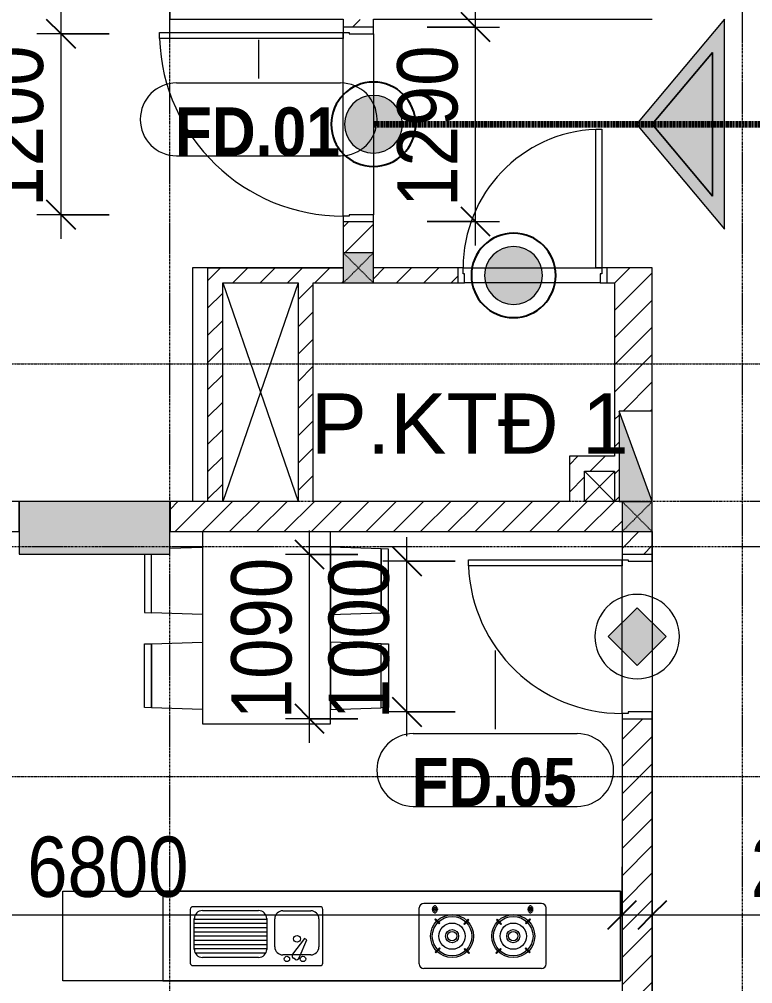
# Model space of a CAD drawing. Header units: millimetres. Extents: x 1591 to 239243, y -15958 to 82755.
# Drawn here: x 139851 to 144718, y 30637 to 37037 of the extents above; entities that cross this region are included whole.
import ezdxf

# ---------------------------------------------------------------- set-up
doc = ezdxf.new("R2010")
doc.units = ezdxf.units.MM
for name, pattern in [('1 NÉT CALL OUT', [6, 3, -3]), ('Dash 1_8_', [6.35, 3.175, -3.175]), ('Dash Dot 3_16_', [7.9375, 4.7625, -1.5875, 0, -1.5875]), ('Dash_2_', [6, 3, -3]), ('Grid Line', [22.225, 12.7, -3.175, 3.175, -3.175])]:
    doc.linetypes.add(name, pattern=pattern)
for name, color, linetype, lineweight in [('0-1', 250, 'Continuous', 5), ('0-2', 7, 'Continuous', 9), ('A-ANNO-DIMS', 211, 'Continuous', 9), ('A-ANNO-DIMS-160', 211, 'Continuous', 9), ('A-ANNO-NOTE', 131, 'Continuous', 9), ('A-ANNO-NOTE-1', 131, 'Continuous', 25), ('A-AREA', 32, 'Dash 1_8_', 9), ('A-AREA-IDEN', 2, 'Continuous', 9), ('A-DETL-3', 90, '1 NÉT CALL OUT', 100), ('A-DETL-GENF', 92, 'Continuous', 9), ('A-DETL-GENF-2', 10, 'Continuous', 9), ('A-DOOR-3', 10, 'Continuous', 9), ('A-DOOR-FRAM-1', 10, 'Continuous', 9), ('A-DOOR-IDEN', 31, 'Continuous', 9), ('A-FLOR', 192, 'Continuous', 9), ('A-FLOR-1', 7, 'Continuous', 9), ('A-FLOR-2', 9, 'Continuous', 9), ('A-WALL', 113, 'Continuous', 9), ('A-WALL-3', 113, 'Continuous', 18), ('A-WALL-PATT-2', 111, 'Continuous', 9), ('E-FIRE', 2, 'Continuous', 9), ('G-ANNO-SYMB-1', 111, 'Dash Dot 3_16_', 18), ('I-FURN', 30, 'Continuous', 9), ('I-FURN-1', 254, 'Continuous', 9), ('S-COLS', 52, 'Continuous', 9), ('S-COLS-1', 52, 'Continuous', 5), ('S-COLS-2', 250, 'Continuous', 18), ('S-COLS-6', 52, 'Continuous', 18), ('S-COLS-HDLN', 52, 'Dash_2_', 9), ('S-GRID-1', 1, 'Grid Line', 9)]:
    doc.layers.add(name, color=color, linetype=linetype, lineweight=lineweight)
doc.styles.add('Arial_9', font='arial_0.ttf', dxfattribs={"height": 400})
doc.styles.add('Arial_B_4', font='arialbd_0.ttf', dxfattribs={"width": 0.9, "height": 320})
doc.styles.add('UTM Avo', font='UTM Avo.ttf', dxfattribs={"width": 0.9, "height": 400})
doc.dimstyles.new('1_Dim_chi_tiet_2_5', dxfattribs={"dimscale": 304.8, "dimtxt": 399.720379, "dimasz": 0.629921, "dimexe": 0.524934, "dimexo": 0.0625, "dimgap": 0.052493, "dimtad": 1, "dimdec": 0, "dimrnd": 5, "dimzin": 0, "dimdsep": 46, "dimtxsty": 'UTM Avo', "dimblk1": 'OBLIQUE', "dimblk2": 'OBLIQUE', "dimsah": 1, "dimcen": 0.09, "dimdle": 0.524934, "dimazin": 0, "dimtfac": 1, "dimtdec": 4, "dimtix": 1, "dimtmove": 0, "dimatfit": 3, "dimfxl": 1.049869, "dimfxlon": 1, "dimtvp": 1, "dimtolj": 1, "dimtzin": 0, "dimarcsym": 2})
pattern_1 = [(45, (101998.83, 0), (-90.50967, 90.50967), [])]

# ---------------------------------------------------------------- blocks, each defined once
blk = doc.blocks.new('NCV_TKTC_KET CAU_rvt-1-TKCS_MB TẦNG 5')
at = {"layer": 'S-COLS-1'}
blk.add_hatch(color=256, dxfattribs=at).paths.add_polyline_path([(38383.2, 33486.9), (38852.6, 33486.9), (38852.6, 33836.9), (37852.6, 33836.9), (37852.6, 33486.9), (38052.6, 33486.9)])
at = {"layer": 'A-FLOR-1'}
for p, q in [((40002.6, 35387.4), (39002.6, 35387.4)), ((39002.6, 35387.4), (39002.6, 33836.9)), ((39102.6, 35387.4), (40002.6, 35387.4)), ((39702.6, 33837.3), (39202.6, 33837.3))]:
    blk.add_line(p, q, dxfattribs=at)
at = {"layer": 'S-COLS-2'}
for p, q in [((38852.6, 33836.9), (37852.6, 33836.9)), ((37852.6, 33836.9), (37852.6, 33486.9)), ((38852.6, 33486.9), (38852.6, 33836.9)), ((37852.6, 33486.9), (38852.6, 33486.9))]:
    blk.add_line(p, q, dxfattribs=at)
blk = doc.blocks.new('HE BEP A1 - HE BEP A 2-901225-TKCS_MB TẦNG 5')
at = {"layer": 'I-FURN'}
for p, q in [((0, 0), (662.4, 0)), ((0, -594.4), (0, 0)), ((662.4, 0), (662.4, -594.4)), ((662.4, 0), (662.4, -594.4)), ((3700, 0), (662.4, 0)), ((3700, -594.4), (3700, 0)), ((3700, -594.4), (3700, 0)), ((844.9, -120.7), (844.9, -476.9)), ((1706.9, -103.2), (862.4, -103.2)), ((1724.4, -476.9), (1724.4, -120.7)), ((2364, -483.2), (2364, -111.2)), ((3175.6, -81.2), (2394, -81.2)), ((2451.6, -118.3), (2484.1, -118.3)), ((2451.6, -122.3), (2451.6, -118.3)), ((2484.1, -122.3), (2451.6, -122.3)), ((2484.1, -118.3), (2484.1, -122.3)), ((3085.5, -118.3), (3085.5, -122.3)), ((3118, -118.3), (3085.5, -118.3)), ((3085.5, -122.3), (3118, -122.3)), ((3118, -122.3), (3118, -118.3)), ((3205.6, -483.2), (3205.6, -111.2)), ((871.5, -386.8), (871.5, -182.3)), ((871.5, -184.9), (1351.6, -184.9)), ((877.9, -156.9), (1345.2, -156.9)), ((924.9, -128.9), (1298.3, -128.9)), ((1351.6, -182.3), (1351.6, -386.8)), ((1405.6, -369.9), (1405.6, -183.2)), ((1459, -129.9), (1644.4, -129.9)), ((1697.8, -183.2), (1697.8, -369.9)), ((2471.8, -183.9), (2467.4, -188.3)), ((2467.4, -188.3), (2496.5, -217.4)), ((2500.9, -213), (2471.8, -183.9)), ((2689.3, -186.7), (2660.2, -215.8)), ((2664.6, -220.2), (2693.7, -191.1)), ((2693.7, -191.1), (2689.3, -186.7)), ((2875.9, -191.1), (2880.3, -186.7)), ((2905, -220.2), (2875.9, -191.1)), ((2880.3, -186.7), (2909.4, -215.8)), ((3068.7, -213), (3097.9, -183.9)), ((3102.3, -188.3), (3073.1, -217.4)), ((3097.9, -183.9), (3102.3, -188.3)), ((871.5, -212.9), (1351.6, -212.9)), ((871.5, -240.9), (1351.6, -240.9)), ((2496.5, -217.4), (2500.9, -213)), ((2660.2, -215.8), (2664.6, -220.2)), ((2909.4, -215.8), (2905, -220.2)), ((3073.1, -217.4), (3068.7, -213)), ((871.5, -268.9), (1351.6, -268.9)), ((871.5, -296.9), (1351.6, -296.9)), ((1602.7, -313.4), (1523.8, -418.4)), ((1618.1, -322.3), (1602.7, -313.4)), ((871.5, -324.9), (1351.6, -324.9)), ((871.5, -352.9), (1351.6, -352.9)), ((871.5, -380.9), (1351.6, -380.9)), ((1566.6, -443.1), (1618.1, -322.3)), ((2470.1, -405.9), (2499.2, -376.7)), ((2503.6, -381.1), (2474.5, -410.3)), ((2499.2, -376.7), (2503.6, -381.1)), ((2663, -383.9), (2667.3, -379.5)), ((2692.1, -413), (2663, -383.9)), ((2667.3, -379.5), (2696.5, -408.6)), ((2902.3, -379.5), (2873.2, -408.6)), ((2877.5, -413), (2906.7, -383.9)), ((2906.7, -383.9), (2902.3, -379.5)), ((3070.4, -376.7), (3066, -381.1)), ((3066, -381.1), (3095.1, -410.3)), ((3099.5, -405.9), (3070.4, -376.7)), ((876.4, -408.9), (1346.8, -408.9)), ((1298.3, -440.1), (924.9, -440.1)), ((1644.4, -423.2), (1459, -423.2)), ((1541.1, -452.3), (1528.6, -445.1)), ((2474.5, -410.3), (2470.1, -405.9)), ((2696.5, -408.6), (2692.1, -413)), ((2873.2, -408.6), (2877.5, -413)), ((3095.1, -410.3), (3099.5, -405.9)), ((862.4, -494.4), (1706.9, -494.4)), ((3175.6, -513.2), (2394, -513.2)), ((662.4, -594.4), (0, -594.4)), ((662.4, -594.4), (3700, -594.4))]:
    blk.add_line(p, q, dxfattribs=at)
for centre, radius in [((2581.9, -298.5), 142.6), ((2581.9, -298.5), 131.3), ((2987.7, -298.5), 142.6), ((2987.7, -298.5), 131.3), ((2581.9, -298.5), 87.2), ((2581.9, -298.5), 43.6), ((2987.7, -298.5), 87.2), ((2987.7, -298.5), 43.6), ((1552.8, -316.6), 22.2), ((2581.9, -298.5), 30.9), ((2987.7, -298.5), 30.9), ((1485.9, -449.9), 17.8), ((1592.6, -449.9), 17.8)]:
    blk.add_circle(centre, radius, dxfattribs=at)
for centre, radius, start, end in [((862.4, -120.7), 17.5, 90, 180), ((1706.9, -120.7), 17.5, 0, 90), ((2394, -111.2), 30, 90, 180), ((2485.1, -120.7), 33.5, 163.94189, 180), ((2485.1, -120.7), 33.5, 180, 196.05811), ((2476.6, -118.2), 24.7, 145.20397, 163.94189), ((2467.8, -120.3), 11.6, 9.71775, 170.28225), ((2467.8, -120.3), 11.6, 189.9102, 350.0898), ((2471.3, -114.5), 18.1, 120.79762, 145.20397), ((2467.9, -108.8), 11.5, 90, 120.79762), ((2467.9, -108.8), 11.5, 59.20238, 90), ((2464.5, -114.5), 18.1, 34.79603, 59.20238), ((2459.1, -118.2), 24.7, 16.05811, 34.79603), ((2450.6, -120.7), 33.5, 0, 16.05811), ((2450.6, -120.7), 33.5, 343.94189, 0), ((3119, -120.7), 33.5, 163.94189, 180), ((3119, -120.7), 33.5, 180, 196.05811), ((3110.5, -118.2), 24.7, 145.20397, 163.94189), ((3105.2, -114.5), 18.1, 120.79762, 145.20397), ((3101.8, -120.3), 11.6, 9.71775, 170.28225), ((3101.8, -120.3), 11.6, 189.9102, 350.0898), ((3101.8, -108.8), 11.5, 90, 120.79762), ((3101.8, -108.8), 11.5, 59.20238, 90), ((3098.4, -114.5), 18.1, 34.79603, 59.20238), ((3093, -118.2), 24.7, 16.05811, 34.79603), ((3084.5, -120.7), 33.5, 0, 16.05811), ((3084.5, -120.7), 33.5, 343.94189, 0), ((3175.6, -111.2), 30, 360, 90), ((924.9, -182.3), 53.3, 90, 180), ((1298.3, -182.3), 53.3, 0, 90), ((1459, -183.2), 53.3, 90, 180), ((1644.4, -183.2), 53.3, 0, 90), ((2476.6, -123.1), 24.7, 196.05811, 214.79603), ((2471.3, -126.9), 18.1, 214.79603, 239.20238), ((2467.9, -132.6), 11.5, 239.20238, 270), ((2467.9, -132.6), 11.5, 270, 300.79762), ((2464.5, -126.9), 18.1, 300.79762, 325.20397), ((2459.1, -123.1), 24.7, 325.20397, 343.94189), ((3110.5, -123.1), 24.7, 196.05811, 214.79603), ((3105.2, -126.9), 18.1, 214.79603, 239.20238), ((3101.8, -132.6), 11.5, 239.20238, 270), ((3101.8, -132.6), 11.5, 270, 300.79762), ((3098.4, -126.9), 18.1, 300.79762, 325.20397), ((3093, -123.1), 24.7, 325.20397, 343.94189), ((1459, -369.9), 53.3, 180, 270), ((1644.4, -369.9), 53.3, 270, 0), ((924.9, -386.8), 53.3, 180, 270), ((1298.3, -386.8), 53.3, 270, 0), ((1537.5, -429.7), 17.8, 140.53825, 240.0479), ((1549.9, -436.9), 17.8, 240.0479, 339.46209), ((862.4, -476.9), 17.5, 180, 270), ((1706.9, -476.9), 17.5, 270, 0), ((2394, -483.2), 30, 180, 270), ((3175.6, -483.2), 30, 270, 0)]:
    blk.add_arc(centre, radius, start, end, dxfattribs=at)
at = {"layer": 'I-FURN-1'}
for p, q in [((0, 0), (3700, 0)), ((0, -594.4), (0, 0)), ((3700, 0), (3700, -594.4)), ((3700, -594.4), (0, -594.4))]:
    blk.add_line(p, q, dxfattribs=at)
blk = doc.blocks.new('RES_BAN AN 1 - RES_BAN AN 1-V120-TKCS_MB TẦNG 5')
at = {"layer": 'I-FURN-1'}
for p, q in [((-425, 0), (-425, -1275)), ((425, -1275), (425, 0)), ((-640, -109.5), (-425, -102.3)), ((-425, -102.3), (-425, -549.7)), ((425, -102.3), (425, -549.7)), ((761.9, -113.5), (425, -102.3)), ((761.9, -538.5), (761.9, -113.5)), ((761.9, -113.5), (761.9, -538.5)), ((809.6, -115.1), (761.9, -113.5)), ((809.6, -536.9), (809.6, -115.1)), ((-809.6, -150), (-809.6, -536.9)), ((-761.9, -538.5), (-761.9, -150)), ((-761.9, -538.5), (-761.9, -150)), ((-809.6, -536.9), (-761.9, -538.5)), ((-425, -549.7), (-761.9, -538.5)), ((425, -549.7), (761.9, -538.5)), ((761.9, -538.5), (809.6, -536.9)), ((-809.6, -745.3), (-761.9, -743.8)), ((-809.6, -1167.2), (-809.6, -745.3)), ((-761.9, -743.8), (-425, -732.5)), ((-761.9, -1168.8), (-761.9, -743.8)), ((-761.9, -743.8), (-761.9, -1168.8)), ((-425, -732.5), (-425, -1180)), ((425, -732.5), (425, -1180)), ((761.9, -743.8), (425, -732.5)), ((761.9, -743.8), (809.6, -745.3)), ((761.9, -1168.8), (761.9, -743.8)), ((761.9, -1168.8), (761.9, -743.8)), ((809.6, -745.3), (809.6, -1167.2)), ((-761.9, -1168.8), (-809.6, -1167.2)), ((-425, -1180), (-761.9, -1168.8)), ((425, -1180), (761.9, -1168.8)), ((809.6, -1167.2), (761.9, -1168.8)), ((-425, -1275), (425, -1275))]:
    blk.add_line(p, q, dxfattribs=at)
blk = doc.blocks.new('NCV_TKTC_TANG 5_rvt-1-TKCS_MB TẦNG 5')
at = {"layer": 'A-FLOR-2'}
blk.add_line((41852.6, 32430.3), (41852.6, 33450.3), dxfattribs=at)
at = {"layer": 'I-FURN-1'}
for name, p in [('RES_BAN AN 1 - RES_BAN AN 1-V120-TKCS_MB TẦNG 5', (39492.6, 33636.9)), ('HE BEP A1 - HE BEP A 2-901225-TKCS_MB TẦNG 5', (38142.6, 31251.3))]:
    blk.add_blockref(name, p, dxfattribs=at)
blk = doc.blocks.new('G1_SOF - BO TRU - 200x200-V13-TKCS_MB TẦNG 5')
at = {"layer": 'S-COLS'}
blk.add_hatch(color=256, dxfattribs=at).paths.add_polyline_path([(99.9, -100), (100, -99.9), (99.9, 100), (-100, 100), (-100, -100)])
at = {"layer": 'S-COLS-6'}
for p, q in [((-100, 100), (-100, -100)), ((100, -100), (100, 100)), ((-100, -100), (100, -100))]:
    blk.add_line(p, q, dxfattribs=at)
at = {"layer": 'S-COLS-HDLN'}
for p, q in [((100, 100), (-100, -100)), ((-100, 100), (100, -100))]:
    blk.add_line(p, q, dxfattribs=at)
blk = doc.blocks.new('G1_SOF - BO TRU - 200x200-3055083-TKCS_MB TẦNG 5')
at = {"layer": 'S-COLS'}
blk.add_hatch(color=256, dxfattribs=at).paths.add_polyline_path([(100, -100), (100, 100), (-100, 100), (-100, -100), (8.4, -100)])
at = {"layer": 'S-COLS-6'}
for p, q in [((100, 100), (-100, 100)), ((-100, 100), (-100, -100)), ((100, -100), (100, 100)), ((-100, -100), (100, -100))]:
    blk.add_line(p, q, dxfattribs=at)
at = {"layer": 'S-COLS-HDLN'}
for p, q in [((100, 100), (-100, -100)), ((-100, 100), (100, -100))]:
    blk.add_line(p, q, dxfattribs=at)
blk = doc.blocks.new('FD_01 - FD_01-1200x2200mm-1787917-TKCS_MB TẦNG 5')
at = {"layer": 'A-DETL-GENF-2'}
for p, q in [((570, 100), (570, 1320)), ((570, 1320), (610, 1320)), ((610, 1320), (610, 100)), ((610, 100), (570, 100))]:
    blk.add_line(p, q, dxfattribs=at)
blk.add_arc((610, 100), 1220, 91.87889, 180, dxfattribs=at)
at = {"layer": 'A-DOOR-FRAM-1'}
for p, q in [((-610, 100), (-645, 100)), ((-645, 100), (-645, -100)), ((-610, 60), (-610, 100)), ((645, 100), (610, 100)), ((610, 100), (610, 60)), ((645, -100), (645, 100)), ((-600, 60), (-610, 60)), ((-600, -100), (-600, 60)), ((610, 60), (600, 60)), ((600, 60), (600, -100)), ((-645, -100), (-600, -100)), ((600, -100), (645, -100))]:
    blk.add_line(p, q, dxfattribs=at)
blk = doc.blocks.new('FD_05 - FD_05-1000x2200mm-835434-TKCS_MB TẦNG 5')
at = {"layer": 'A-DETL-GENF-2'}
for p, q in [((470, 100), (470, 1120)), ((470, 1120), (510, 1120)), ((510, 1120), (510, 100)), ((510, 100), (470, 100))]:
    blk.add_line(p, q, dxfattribs=at)
blk.add_arc((510, 100), 1020, 92.24747, 180, dxfattribs=at)
at = {"layer": 'A-DOOR-FRAM-1'}
for p, q in [((-510, 100), (-545, 100)), ((-545, 100), (-545, -100)), ((-510, 60), (-510, 100)), ((545, 100), (510, 100)), ((510, 100), (510, 60)), ((545, -100), (545, 100)), ((-500, 60), (-510, 60)), ((-500, -100), (-500, 60)), ((510, 60), (500, 60)), ((500, 60), (500, -100)), ((-545, -100), (-500, -100)), ((500, -100), (545, -100))]:
    blk.add_line(p, q, dxfattribs=at)
blk = doc.blocks.new('FD_02 - FD_03 - FD_03-KY THUAT-900x2200mm-801878-TKCS_MB TẦNG 5')
at = {"layer": 'A-DETL-GENF-2'}
for p, q in [((420, 50), (420, 970)), ((420, 970), (460, 970)), ((460, 970), (460, 50)), ((460, 50), (420, 50))]:
    blk.add_line(p, q, dxfattribs=at)
blk.add_arc((460, 50), 920, 92.49191, 180, dxfattribs=at)
at = {"layer": 'A-DOOR-FRAM-1'}
for p, q in [((-460, 50), (-495, 50)), ((-495, 50), (-495, -50)), ((-460, 10), (-460, 50)), ((-450, 10), (-460, 10)), ((-450, -50), (-450, 10)), ((460, 10), (450, 10)), ((450, 10), (450, -50)), ((495, 50), (460, 50)), ((460, 50), (460, 10)), ((495, -50), (495, 50)), ((-495, -50), (-450, -50)), ((450, -50), (495, -50))]:
    blk.add_line(p, q, dxfattribs=at)
blk = doc.blocks.new('40_HY_FIX_FS-FH_FHR_R19_Scale 1_300 - FH _ FHR-4760871-TKCS_MB TẦNG 5')
at = {"layer": 'E-FIRE'}
blk.add_hatch(color=256, dxfattribs=at).paths.add_polyline_path([(300, 119.9), (299.6, 119.9), (-300, -100), (300, -100), (300, -80.1)])
at = {"layer": 'A-DETL-GENF'}
for p, q in [((300, 120), (-300, -100)), ((-300, 120), (-300, -100)), ((300, 120), (-300, 120)), ((300, -100), (300, 120)), ((300, -100), (300, 120)), ((-300, -100), (300, -100)), ((-300, -100), (300, -100))]:
    blk.add_line(p, q, dxfattribs=at)
blk = doc.blocks.new('DIMBLOCK10-TKCS_MB TẦNG 5')
at = {"layer": 'A-ANNO-DIMS-160'}
for p, q in [((144051.4, 31413.8), (144051.4, 30933.8)), ((144051.4, 31093.8), (144051.4, 31413.8)), ((146451.4, 31413.8), (146451.4, 30933.8)), ((146451.4, 31093.8), (146451.4, 31413.8)), ((143891.4, 31093.8), (146611.4, 31093.8))]:
    blk.add_line(p, q, dxfattribs=at)
at = {"layer": 'A-ANNO-DIMS-160', "lineweight": 25}
for p, q in [((144051.4, 31093.8), (144147.4, 31189.8)), ((146451.4, 31093.8), (146547.4, 31189.8)), ((144051.4, 31093.8), (143955.4, 30997.8)), ((146451.4, 31093.8), (146355.4, 30997.8))]:
    blk.add_line(p, q, dxfattribs=at)
at = {"layer": 'A-ANNO-DIMS-160', "color": 0, "insert": (144703.6, 31613.4), "char_height": 400, "width": 1314.636, "attachment_point": 1, "line_spacing_factor": 1.110334, "style": 'UTM Avo'}
blk.add_mtext('2400', dxfattribs=at)
blk = doc.blocks.new('_Oblique')
at = {"color": 0, "linetype": 'ByBlock', "lineweight": -2}
blk.add_line((-0.5, -0.5), (0.5, 0.5), dxfattribs=at)
blk = doc.blocks.new('DIMBLOCK30-TKCS_MB TẦNG 5')
at = {"layer": 'A-ANNO-DIMS-160'}
for p, q in [((137051.4, 31413.8), (137051.4, 30933.8)), ((137051.4, 31093.8), (137051.4, 31413.8)), ((143851.4, 31413.8), (143851.4, 30933.8)), ((143851.4, 31093.8), (143851.4, 31413.8)), ((136891.4, 31093.8), (144011.4, 31093.8))]:
    blk.add_line(p, q, dxfattribs=at)
at = {"layer": 'A-ANNO-DIMS-160', "lineweight": 25}
for p, q in [((137051.4, 31093.8), (137147.4, 31189.8)), ((143851.4, 31093.8), (143947.4, 31189.8)), ((137051.4, 31093.8), (136955.4, 30997.8)), ((143851.4, 31093.8), (143755.4, 30997.8))]:
    blk.add_line(p, q, dxfattribs=at)
at = {"layer": 'A-ANNO-DIMS-160', "color": 0, "insert": (139903.6, 31613.4), "char_height": 400, "width": 1314.636, "attachment_point": 1, "line_spacing_factor": 1.110334, "style": 'UTM Avo'}
blk.add_mtext('6800', dxfattribs=at)
blk = doc.blocks.new('DIMBLOCK100-TKCS_MB TẦNG 5')
at = {"layer": 'A-ANNO-DIMS-160'}
for p, q in [((142878.8, 35535.3), (142878.8, 37145.3)), ((142558.8, 36985.3), (143038.8, 36985.3)), ((142878.8, 36985.3), (142558.8, 36985.3)), ((142558.8, 35695.3), (143038.8, 35695.3)), ((142878.8, 35695.3), (142558.8, 35695.3))]:
    blk.add_line(p, q, dxfattribs=at)
at = {"layer": 'A-ANNO-DIMS-160', "lineweight": 25}
for p, q in [((142878.8, 36985.3), (142782.8, 37081.3)), ((142878.8, 36985.3), (142974.8, 36889.3)), ((142878.8, 35695.3), (142782.8, 35791.3)), ((142878.8, 35695.3), (142974.8, 35599.3))]:
    blk.add_line(p, q, dxfattribs=at)
at = {"layer": 'A-ANNO-DIMS-160', "color": 0, "insert": (142359.2, 35792.5), "char_height": 400, "width": 1314.636, "attachment_point": 1, "rotation": 90, "line_spacing_factor": 1.110334, "style": 'UTM Avo'}
blk.add_mtext('1290', dxfattribs=at)
blk = doc.blocks.new('DIMBLOCK156-TKCS_MB TẦNG 5')
at = {"layer": 'A-ANNO-DIMS-160'}
for p, q in [((140128.6, 35580.3), (140128.6, 37100.3)), ((140448.6, 36940.3), (139968.6, 36940.3)), ((140128.6, 36940.3), (140448.6, 36940.3)), ((140448.6, 35740.3), (139968.6, 35740.3)), ((140128.6, 35740.3), (140448.6, 35740.3))]:
    blk.add_line(p, q, dxfattribs=at)
at = {"layer": 'A-ANNO-DIMS-160', "lineweight": 25}
for p, q in [((140128.6, 36940.3), (140032.6, 37036.3)), ((140128.6, 36940.3), (140224.6, 36844.3)), ((140128.6, 35740.3), (140032.6, 35836.3)), ((140128.6, 35740.3), (140224.6, 35644.3))]:
    blk.add_line(p, q, dxfattribs=at)
at = {"layer": 'A-ANNO-DIMS-160', "color": 0, "insert": (139609, 35792.5), "char_height": 400, "width": 1314.636, "attachment_point": 1, "rotation": 90, "line_spacing_factor": 1.110334, "style": 'UTM Avo'}
blk.add_mtext('1200', dxfattribs=at)
blk = doc.blocks.new('STN_Door Tag - STN_Door Tag-1788670-TKCS_MB TẦNG 5')
at = {"layer": 'A-DOOR-IDEN'}
for p, q in [((-3.37, 1.495), (3.431, 1.495)), ((-3.37, -1.524), (3.431, -1.524))]:
    blk.add_line(p, q, dxfattribs=at)
for centre, start, end in [((-3.37, -0.015), 90, 270), ((3.431, -0.015), 270, 90)]:
    blk.add_arc(centre, 1.509, start, end, dxfattribs=at)
blk = doc.blocks.new('DIMBLOCK221-TKCS_MB TẦNG 5')
at = {"layer": 'A-ANNO-DIMS-160'}
for p, q in [((141777, 32235.3), (141777, 33645.3)), ((142097, 33485.3), (141617, 33485.3)), ((141777, 33485.3), (142097, 33485.3)), ((142097, 32395.3), (141617, 32395.3)), ((141777, 32395.3), (142097, 32395.3))]:
    blk.add_line(p, q, dxfattribs=at)
at = {"layer": 'A-ANNO-DIMS-160', "lineweight": 25}
for p, q in [((141777, 33485.3), (141681, 33581.3)), ((141777, 33485.3), (141873, 33389.3)), ((141777, 32395.3), (141681, 32491.3)), ((141777, 32395.3), (141873, 32299.3))]:
    blk.add_line(p, q, dxfattribs=at)
at = {"layer": 'A-ANNO-DIMS-160', "color": 0, "insert": (141257.4, 32392.5), "char_height": 400, "width": 1314.636, "attachment_point": 1, "rotation": 90, "line_spacing_factor": 1.110334, "style": 'UTM Avo'}
blk.add_mtext('1090', dxfattribs=at)
blk = doc.blocks.new('DIMBLOCK222-TKCS_MB TẦNG 5')
at = {"layer": 'A-ANNO-DIMS-160'}
for p, q in [((142423.5, 32280.3), (142423.5, 33600.3)), ((142743.5, 33440.3), (142263.5, 33440.3)), ((142423.5, 33440.3), (142743.5, 33440.3)), ((142743.5, 32440.3), (142263.5, 32440.3)), ((142423.5, 32440.3), (142743.5, 32440.3))]:
    blk.add_line(p, q, dxfattribs=at)
at = {"layer": 'A-ANNO-DIMS-160', "lineweight": 25}
for p, q in [((142423.5, 33440.3), (142327.5, 33536.3)), ((142423.5, 33440.3), (142519.5, 33344.3)), ((142423.5, 32440.3), (142327.5, 32536.3)), ((142423.5, 32440.3), (142519.5, 32344.3))]:
    blk.add_line(p, q, dxfattribs=at)
at = {"layer": 'A-ANNO-DIMS-160', "color": 0, "insert": (141903.9, 32392.5), "char_height": 400, "width": 1314.636, "attachment_point": 1, "rotation": 90, "line_spacing_factor": 1.110334, "style": 'UTM Avo'}
blk.add_mtext('1000', dxfattribs=at)
blk = doc.blocks.new('HDNDCT_GHI CHÚ CỬA CHỐNG CHÁY EI30 - HDNDCT_GHI CHÚ CỬA CHỐNG CHÁY EI30-2461928-TKCS_MB TẦNG 5')
at = {"layer": 'A-ANNO-NOTE'}
blk.add_hatch(color=256, dxfattribs=at).paths.add_polyline_path([(-1.2, 0), (0, 1.2), (1.2, 0), (0, -1.2)])
for p, q in [((0, 1.2), (-1.2, 0)), ((1.2, 0), (0, 1.2)), ((-1.2, 0), (0, -1.2)), ((0, -1.2), (1.2, 0))]:
    blk.add_line(p, q, dxfattribs=at)
for start, end in [(360, 180), (180, 360)]:
    blk.add_arc((0, 0), 1.75, start, end, dxfattribs=at)
blk = doc.blocks.new('HDNDCT_GHI CHÚ CỬA CHỐNG CHÁY EI60 - HDNDCT_GHI CHÚ CỬA CHỐNG CHÁY EI60-1614697-TKCS_MB TẦNG 5')
at = {"layer": 'A-ANNO-NOTE'}
h = blk.add_hatch(color=256, dxfattribs=at)
edge = h.paths.add_edge_path()
edge.add_arc((0, 0), 1.2, 0, 180)
edge.add_arc((0, 0), 1.2, 180, 360)
for radius, start, end in [(1.75, 360, 180), (1.2, 360, 180), (1.2, 180, 360)]:
    blk.add_arc((0, 0), radius, start, end, dxfattribs=at)
at = {"layer": 'A-ANNO-NOTE-1'}
for start, end in [(360, 180), (180, 360)]:
    blk.add_arc((0, 0), 1.75, start, end, dxfattribs=at)
blk = doc.blocks.new('HDNDCT_MŨI TÊN THOÁT HIỂM - HDNDCT_MŨI TÊN THOÁT HIỂM-2437747-TKCS_MB TẦNG 5')
at = {"layer": 'A-ANNO-NOTE'}
h = blk.add_hatch(color=256, dxfattribs=at)
h.paths.add_polyline_path([(-3.153, 0), (0.5, 4.353), (0.5, -4.353)])
h.paths.add_polyline_path([(-2.5, 0), (0, -2.979), (0, 2.979)])
blk.add_hatch(color=256, dxfattribs=at).paths.add_polyline_path([(0, -2.979), (-2.5, 0), (0, 2.979)])
for p, q in [((0.5, 4.353), (-3.153, 0)), ((0.5, -4.353), (0.5, 4.353)), ((-2.5, 0), (0, 2.979)), ((0, 2.979), (-2.5, 0)), ((0, 2.979), (0, -2.979)), ((0, -2.979), (0, 2.979)), ((-3.153, 0), (0.5, -4.353)), ((0, -2.979), (-2.5, 0)), ((-2.5, 0), (0, -2.979))]:
    blk.add_line(p, q, dxfattribs=at)

msp = doc.modelspace()

# ---------------------------------------------------------------- hatches: boundary and pattern name
at = {"layer": 'A-WALL-PATT-2'}
h = msp.add_hatch(dxfattribs=at)
h.set_pattern_fill('FP_1', color=256, style=0, pattern_type=2)
h.set_pattern_definition(pattern_1)
h.paths.add_polyline_path([(142001.4, 35487.3), (142201.4, 35487.3), (142201.4, 35695.3), (142001.4, 35695.3), (142001.4, 35546.3)])
h.paths.add_polyline_path([(142201.4, 36985.3), (142201.4, 37036.9), (142001.4, 37035.3), (142001.4, 36985.3), (142041.4, 36985.3)])
h = msp.add_hatch(dxfattribs=at)
h.set_pattern_fill('FP_1', color=256, style=0, pattern_type=2)
h.set_pattern_definition(pattern_1)
h.paths.add_polyline_path([(141201.3, 33836.9), (141201.4, 33837.3), (141201.4, 35387.3), (141101.4, 35387.3), (141101.4, 33836.9)])
h = msp.add_hatch(dxfattribs=at)
h.set_pattern_fill('FP_1', color=256, style=0, pattern_type=2)
h.set_pattern_definition(pattern_1)
h.paths.add_polyline_path([(142327.3, 35287.3), (142761.5, 35287.3), (142761.5, 35387.3), (142201.4, 35387.3), (142201.4, 35287.3), (142307.1, 35287.3)])
h.paths.add_polyline_path([(143801.5, 35287.3), (143801.5, 35387.3), (143751.5, 35387.3), (143751.5, 35287.3)])
h.paths.add_polyline_path([(141701.4, 35287.3), (142001.4, 35287.3), (142001.2, 35387.3), (141201.4, 35387.3), (141201.4, 35287.3)])
h = msp.add_hatch(dxfattribs=at)
h.set_pattern_fill('FP_1', color=256, style=0, pattern_type=2)
h.set_pattern_definition(pattern_1)
h.paths.add_polyline_path([(143801.5, 33836.9), (143831.5, 33837.3), (143831.5, 34436.9), (144051.5, 34436.9), (144051.5, 35387.3), (143801.5, 35387.3), (143801.5, 33837.3)])
h = msp.add_hatch(dxfattribs=at)
h.set_pattern_fill('FP_1', color=256, style=0, pattern_type=2)
h.set_pattern_definition(pattern_1)
h.paths.add_polyline_path([(141705.8, 33836.9), (141801.4, 33837.3), (141801.4, 35287.3), (141701.4, 35287.3), (141701.7, 33836.9)])
h = msp.add_hatch(dxfattribs=at)
h.set_pattern_fill('FP_1', color=256, style=0, pattern_type=2)
h.set_pattern_definition(pattern_1)
h.paths.add_polyline_path([(143501.5, 33836.9), (143601.5, 33837.3), (143601.5, 34138.1), (143501.5, 34138.1), (143501.5, 33837.3)])
h = msp.add_hatch(dxfattribs=at)
h.set_pattern_fill('FP_1', color=256, style=0, pattern_type=2)
h.set_pattern_definition(pattern_1)
h.paths.add_polyline_path([(143606.1, 34038.1), (143801.5, 34038.1), (143801.5, 34138.1), (143601.5, 34138.1), (143601.5, 34038.1)])
h = msp.add_hatch(dxfattribs=at)
h.set_pattern_fill('FP_1', color=256, style=0, pattern_type=2)
h.set_pattern_definition(pattern_1)
h.paths.add_polyline_path([(143851.4, 33636.9), (143851.5, 33637.1), (143851.4, 33836.9), (140851.5, 33836.9), (140851.5, 33636.9), (143606.1, 33636.9)])
h = msp.add_hatch(dxfattribs=at)
h.set_pattern_fill('FP_1', color=256, style=0, pattern_type=2)
h.set_pattern_definition(pattern_1)
h.paths.add_polyline_path([(143851.4, 29586.9), (144051.4, 29586.9), (144051.4, 32395.3), (143851.4, 32395.3), (143851.4, 29639.5)])
h.paths.add_polyline_path([(143851.4, 33485.3), (144051.4, 33486.9), (144051.4, 33636.9), (143851.4, 33636.9), (143851.4, 33486.9)])

# ---------------------------------------------------------------- linework, layer by layer
at = {"layer": '0-2'}
for p, q in [((141701.4, 35287.3), (141201.4, 33837.3)), ((141201.4, 35287.3), (141701.4, 33837.3)), ((143601.5, 34038.1), (143801.5, 33838.1)), ((143801.5, 34037.2), (143601.5, 33837.3)), ((141701.4, 33837.3), (141201.4, 33837.3)), ((143801.5, 33837.3), (143601.5, 33837.3))]:
    msp.add_line(p, q, dxfattribs=at)
at = {"layer": 'A-AREA'}
msp.add_line((142001.4, 35730.3), (142001.4, 36950.3), dxfattribs=at)
at = {"layer": 'A-DETL-3'}
msp.add_line((142201.4, 36340.3), (145551.4, 36340.3), dxfattribs=at)
at = {"layer": 'A-DOOR-IDEN'}
for p, q in [((141439.4, 36900), (141439.7, 36644.2)), ((143009.7, 32849.4), (143009.7, 32326.6))]:
    msp.add_line(p, q, dxfattribs=at)
at = {"layer": 'A-FLOR'}
for p, q in [((144051.5, 37035.3), (142201.4, 37035.3)), ((143706.5, 35287.3), (142806.5, 35287.3)), ((143801.5, 33837.3), (143601.5, 33837.3)), ((144051.5, 33636.9), (144051.5, 29586.9))]:
    msp.add_line(p, q, dxfattribs=at)
at = {"layer": 'A-WALL'}
for p, q in [((142001.4, 35730.3), (142001.4, 36950.3)), ((142201.4, 36940.3), (142201.4, 35740.3)), ((142796.5, 35387.3), (143716.5, 35387.3)), ((143851.4, 32430.3), (143851.4, 33450.3)), ((144051.4, 33440.3), (144051.4, 32440.3))]:
    msp.add_line(p, q, dxfattribs=at)
at = {"layer": 'A-WALL-3'}
for p, q in [((140851.4, 37236.9), (140851.4, 37036.9)), ((140851.4, 37036.9), (142001.4, 37036.9)), ((142001.4, 37036.9), (142001.4, 36985.3)), ((142201.4, 37036.9), (143851.5, 37036.9)), ((142201.4, 36985.3), (142201.4, 37036.9)), ((142001.4, 35695.3), (142001.4, 35487.3)), ((142201.4, 35487.3), (142201.4, 35695.3)), ((141101.4, 35387.3), (141101.4, 33836.9)), ((142001.4, 35387.3), (141101.4, 35387.3)), ((142761.5, 35387.3), (142201.4, 35387.3)), ((144051.5, 35387.3), (143751.5, 35387.3)), ((144051.5, 34436.9), (144051.5, 35387.3)), ((141201.4, 33836.9), (141201.4, 35287.3)), ((141201.4, 35287.3), (141701.4, 35287.3)), ((141701.4, 35287.3), (141701.4, 33836.9)), ((141801.4, 35287.3), (142001.4, 35287.3)), ((141801.4, 33836.9), (141801.4, 35287.3)), ((142201.4, 35287.3), (142761.5, 35287.3)), ((143751.5, 35287.3), (143801.5, 35287.3)), ((143801.5, 35287.3), (143801.5, 34138.1)), ((143501.5, 34138.1), (143501.5, 33836.9)), ((143801.5, 34138.1), (143501.5, 34138.1)), ((143601.5, 33836.9), (143601.5, 34038.1)), ((143601.5, 34038.1), (143801.5, 34038.1)), ((143801.5, 34038.1), (143801.5, 33836.9)), ((139851.4, 33836.9), (136251.4, 33836.9)), ((139851.4, 33636.9), (139851.4, 33836.9)), ((141101.4, 33836.9), (140851.5, 33836.9)), ((140851.5, 33836.9), (140851.5, 33636.9)), ((141701.4, 33836.9), (141201.4, 33836.9)), ((143501.5, 33836.9), (141801.4, 33836.9)), ((143801.5, 33836.9), (143601.5, 33836.9)), ((137051.4, 33636.9), (139851.4, 33636.9)), ((140851.5, 33636.9), (143851.4, 33636.9)), ((143851.4, 33636.9), (143851.4, 33485.3)), ((144051.4, 33485.3), (144051.4, 33636.9)), ((143851.4, 32395.3), (143851.4, 28536.9)), ((144051.4, 29586.9), (144051.4, 32395.3))]:
    msp.add_line(p, q, dxfattribs=at)
at = {"layer": 'G-ANNO-SYMB-1'}
for p, q in [((130746.6, 34751.5), (236925.7, 34751.5)), ((130746.6, 32011.5), (236925.7, 32011.5))]:
    msp.add_line(p, q, dxfattribs=at)
at = {"layer": 'S-GRID-1'}
for p, q in [((140851.4, 19118.3), (140851.4, 76659.6)), ((144651.4, 19118.3), (144651.4, 76659.6)), ((227946.4, 33836.9), (138442.9, 33836.9)), ((229978.4, 33536.9), (136410.9, 33536.9))]:
    msp.add_line(p, q, dxfattribs=at)

# ---------------------------------------------------------------- block references
at = {"layer": '0-1'}
for name in ['NCV_TKTC_KET CAU_rvt-1-TKCS_MB TẦNG 5', 'NCV_TKTC_TANG 5_rvt-1-TKCS_MB TẦNG 5']:
    msp.add_blockref(name, (101998.8, 0), dxfattribs=at)
at = {"layer": 'A-ANNO-NOTE', "xscale": 160, "yscale": 160, "zscale": 160}
for name, p in [('HDNDCT_MŨI TÊN THOÁT HIỂM - HDNDCT_MŨI TÊN THOÁT HIỂM-2437747-TKCS_MB TẦNG 5', (144451.4, 36340.3)), ('HDNDCT_GHI CHÚ CỬA CHỐNG CHÁY EI60 - HDNDCT_GHI CHÚ CỬA CHỐNG CHÁY EI60-1614697-TKCS_MB TẦNG 5', (142201.4, 36340.3)), ('HDNDCT_GHI CHÚ CỬA CHỐNG CHÁY EI60 - HDNDCT_GHI CHÚ CỬA CHỐNG CHÁY EI60-1614697-TKCS_MB TẦNG 5', (143131.2, 35337.3)), ('HDNDCT_GHI CHÚ CỬA CHỐNG CHÁY EI30 - HDNDCT_GHI CHÚ CỬA CHỐNG CHÁY EI30-2461928-TKCS_MB TẦNG 5', (143951.4, 32940.3))]:
    msp.add_blockref(name, p, dxfattribs=at)
at = {"layer": 'A-DOOR-3'}
for name, p, rotation in [('FD_01 - FD_01-1200x2200mm-1787917-TKCS_MB TẦNG 5', (142101.4, 36340.3), 90), ('FD_05 - FD_05-1000x2200mm-835434-TKCS_MB TẦNG 5', (143951.4, 32940.3), 89.99999999999991)]:
    msp.add_blockref(name, p, dxfattribs=dict(at, rotation=rotation))
msp.add_blockref('FD_02 - FD_03 - FD_03-KY THUAT-900x2200mm-801878-TKCS_MB TẦNG 5', (143256.5, 35337.3), dxfattribs=at)
at = {"layer": 'A-DOOR-IDEN', "xscale": 159.9999999999999, "yscale": 159.9999999999999, "zscale": 159.9999999999999}
for p in [(141434.8, 36375.3), (143004.8, 32057.7)]:
    msp.add_blockref('STN_Door Tag - STN_Door Tag-1788670-TKCS_MB TẦNG 5', p, dxfattribs=at)
at = {"layer": 'E-FIRE', "rotation": 269.9999999999998}
msp.add_blockref('40_HY_FIX_FS-FH_FHR_R19_Scale 1_300 - FH _ FHR-4760871-TKCS_MB TẦNG 5', (143931.5, 34136.9), dxfattribs=at)
at = {"layer": 'S-COLS'}
for name, p in [('G1_SOF - BO TRU - 200x200-3055083-TKCS_MB TẦNG 5', (142101.4, 35387.3)), ('G1_SOF - BO TRU - 200x200-V13-TKCS_MB TẦNG 5', (143951.5, 33736.9))]:
    msp.add_blockref(name, p, dxfattribs=at)

# ---------------------------------------------------------------- texts
at = {"layer": 'A-AREA-IDEN', "insert": (142840.6, 34154.1), "char_height": 400, "width": 2128, "attachment_point": 8, "line_spacing_factor": 0.936439, "style": 'Arial_9'}
msp.add_mtext('\\pt8,16,24,32,40,48,56,64,72,80,88,96,104,112,120,128,136,144,152,160,168,176,184,192,200,208,216,224,232,240,248,256;P.KTĐ 1', dxfattribs=at)
at = {"layer": 'A-DOOR-IDEN', "char_height": 320, "width": 1124.64, "attachment_point": 5, "line_spacing_factor": 0.936439, "style": 'Arial_B_4'}
for s, insert in [('\\pt7.2,14.4,21.6,28.8,36,43.2,50.4,57.6,64.8,72,79.2,86.4,93.6,100.8,108,115.2,122.4,129.6,136.8,144,151.2,158.4,165.6,172.8,180,187.2,194.4,201.6,208.8,216,223.2,230.4;FD.01', (141431.5, 36289.9)), ('\\pt7.2,14.4,21.6,28.8,36,43.2,50.4,57.6,64.8,72,79.2,86.4,93.6,100.8,108,115.2,122.4,129.6,136.8,144,151.2,158.4,165.6,172.8,180,187.2,194.4,201.6,208.8,216,223.2,230.4;FD.05', (143001.6, 31972.4))]:
    msp.add_mtext(s, dxfattribs=dict(at, insert=insert))

# ---------------------------------------------------------------- dimensions: what is measured, and where the dimension line sits
at = {"layer": 'A-ANNO-DIMS'}
for base, p1, p2, override, picture, middle in [((142878.8, 36985.3), (142558.8, 35695.3), (142558.8, 36985.3), {"dimpost": '<>', "dimfxl": 1290}, 'DIMBLOCK100-TKCS_MB TẦNG 5', (142655.8, 36340.3)), ((140128.6, 36940.3), (140448.6, 35740.3), (140448.6, 36940.3), {"dimpost": '<>', "dimfxl": 1200}, 'DIMBLOCK156-TKCS_MB TẦNG 5', (139905.7, 36340.3)), ((141777, 33485.3), (142097, 32395.3), (142097, 33485.3), {"dimpost": '<>', "dimfxl": 1090}, 'DIMBLOCK221-TKCS_MB TẦNG 5', (141554, 32940.3)), ((142423.5, 33440.3), (142743.5, 32440.3), (142743.5, 33440.3), {"dimpost": '<>', "dimfxl": 1000}, 'DIMBLOCK222-TKCS_MB TẦNG 5', (142200.5, 32940.3))]:
    dim = msp.add_linear_dim(base=base, p1=p1, p2=p2, angle=90, dimstyle='1_Dim_chi_tiet_2_5', override=override, dxfattribs=at)
    dim.commit()
    dim.dimension.update_dxf_attribs({"geometry": picture, "text_midpoint": middle})
for base, p1, p2, override, picture, middle in [((143851.4, 31093.8), (137051.4, 31413.8), (143851.4, 31413.8), {"dimpost": '<>', "dimfxl": 6800}, 'DIMBLOCK30-TKCS_MB TẦNG 5', (140451.4, 31316.8)), ((146451.4, 31093.8), (144051.4, 31413.8), (146451.4, 31413.8), {"dimpost": '<>', "dimfxl": 2400}, 'DIMBLOCK10-TKCS_MB TẦNG 5', (145251.4, 31316.8))]:
    dim = msp.add_linear_dim(base=base, p1=p1, p2=p2, dimstyle='1_Dim_chi_tiet_2_5', override=override, dxfattribs=at)
    dim.commit()
    dim.dimension.update_dxf_attribs({"geometry": picture, "text_midpoint": middle})

doc.saveas('drawing.dxf')
